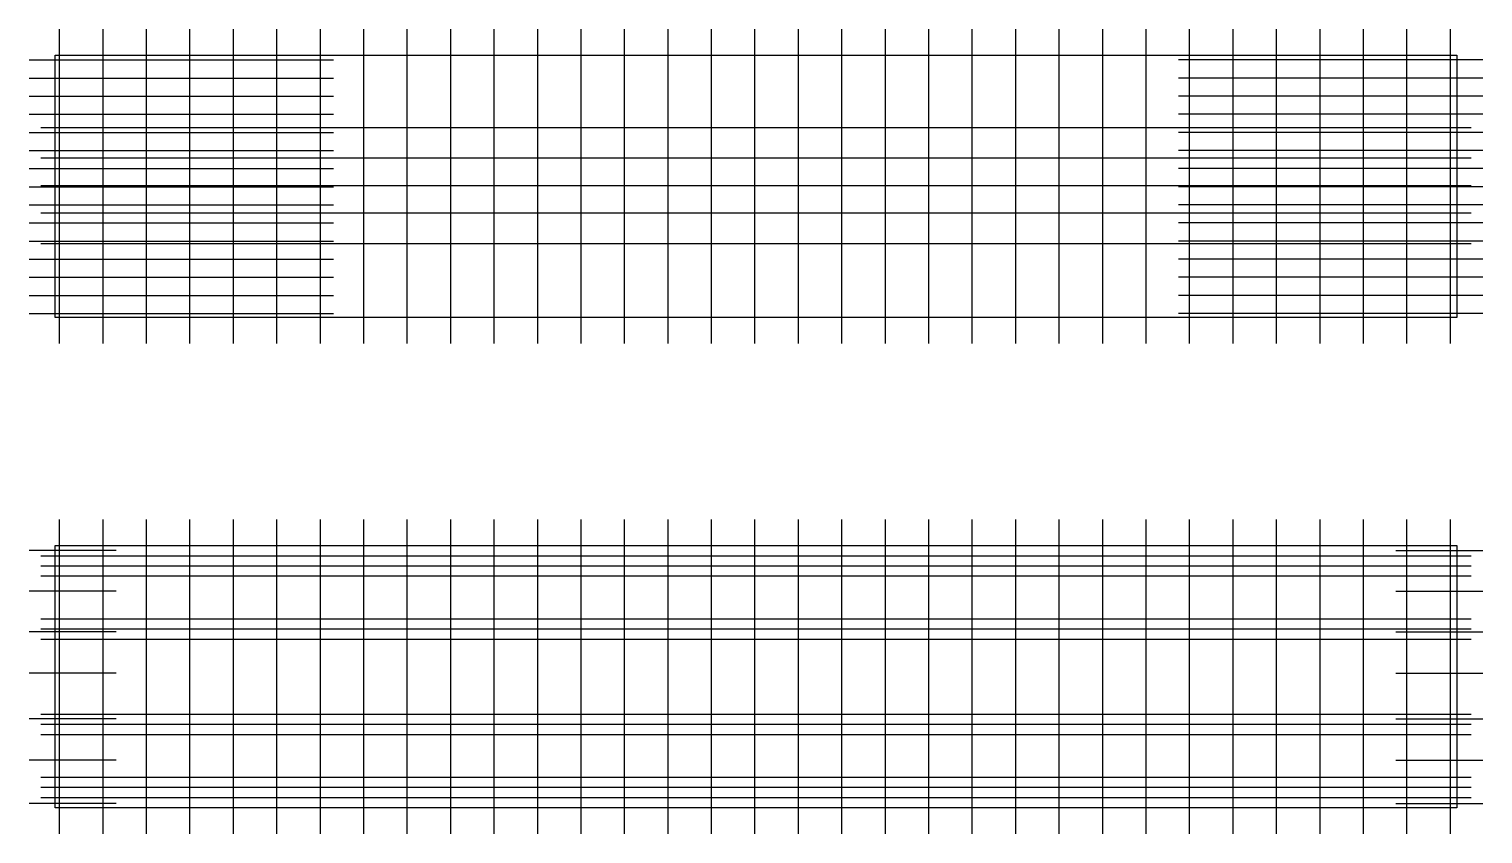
# Model space of a CAD drawing. Extents: x 14227 to 24261, y -3334 to 2220.
import ezdxf

# ---------------------------------------------------------------- set-up
doc = ezdxf.new("R2010")
doc.units = 0
doc.layers.add('OBJ', color=7, linetype='Continuous')

msp = doc.modelspace()

# ---------------------------------------------------------------- linework, layer by layer
for p, q in [((14437, 50), (14437, 2220)), ((14737, 50), (14737, 2220)), ((15037, 50), (15037, 2220)), ((15337, 50), (15337, 2220)), ((15637, 50), (15637, 2220)), ((15937, 50), (15937, 2220)), ((16237, 50), (16237, 2220)), ((16537, 50), (16537, 2220)), ((16837, 50), (16837, 2220)), ((17137, 50), (17137, 2220)), ((17437, 50), (17437, 2220)), ((17737, 50), (17737, 2220)), ((18037, 50), (18037, 2220)), ((18337, 50), (18337, 2220)), ((18637, 50), (18637, 2220)), ((18937, 50), (18937, 2220)), ((19237, 50), (19237, 2220)), ((19537, 50), (19537, 2220)), ((19837, 50), (19837, 2220)), ((20137, 50), (20137, 2220)), ((20437, 50), (20437, 2220)), ((20737, 50), (20737, 2220)), ((21037, 50), (21037, 2220)), ((21337, 50), (21337, 2220)), ((21637, 50), (21637, 2220)), ((21937, 50), (21937, 2220)), ((22237, 50), (22237, 2220)), ((22537, 50), (22537, 2220)), ((22837, 50), (22837, 2220)), ((23137, 50), (23137, 2220)), ((23437, 50), (23437, 2220)), ((23737, 50), (23737, 2220)), ((24037, 50), (24037, 2220)), ((14227, 2007), (16327, 2007)), ((24261, 2007), (22161, 2007)), ((14227, 1882), (16327, 1882)), ((24261, 1882), (22161, 1882)), ((14227, 1757), (16327, 1757)), ((24261, 1757), (22161, 1757)), ((14227, 1632), (16327, 1632)), ((24261, 1632), (22161, 1632)), ((14227, 1507), (16327, 1507)), ((24261, 1507), (22161, 1507)), ((14227, 1382), (16327, 1382)), ((24261, 1382), (22161, 1382)), ((14227, 1257), (16327, 1257)), ((24261, 1257), (22161, 1257)), ((14227, 1132), (16327, 1132)), ((24261, 1132), (22161, 1132)), ((14227, 1007), (16327, 1007)), ((24261, 1007), (22161, 1007)), ((14227, 882), (16327, 882)), ((24261, 882), (22161, 882)), ((14227, 757), (16327, 757)), ((24261, 757), (22161, 757)), ((14227, 632), (16327, 632)), ((24261, 632), (22161, 632)), ((14227, 507), (16327, 507)), ((24261, 507), (22161, 507)), ((14227, 382), (16327, 382)), ((24261, 382), (22161, 382)), ((14227, 257), (16327, 257)), ((24261, 257), (22161, 257)), ((14437, -3334), (14437, -1164)), ((14737, -3334), (14737, -1164)), ((15037, -3334), (15037, -1164)), ((15337, -3334), (15337, -1164)), ((15637, -3334), (15637, -1164)), ((15937, -3334), (15937, -1164)), ((16237, -3334), (16237, -1164)), ((16537, -3334), (16537, -1164)), ((16837, -3334), (16837, -1164)), ((17137, -3334), (17137, -1164)), ((17437, -3334), (17437, -1164)), ((17737, -3334), (17737, -1164)), ((18037, -3334), (18037, -1164)), ((18337, -3334), (18337, -1164)), ((18637, -3334), (18637, -1164)), ((18937, -3334), (18937, -1164)), ((19237, -3334), (19237, -1164)), ((19537, -3334), (19537, -1164)), ((19837, -3334), (19837, -1164)), ((20137, -3334), (20137, -1164)), ((20437, -3334), (20437, -1164)), ((20737, -3334), (20737, -1164)), ((21037, -3334), (21037, -1164)), ((21337, -3334), (21337, -1164)), ((21637, -3334), (21637, -1164)), ((21937, -3334), (21937, -1164)), ((22237, -3334), (22237, -1164)), ((22537, -3334), (22537, -1164)), ((22837, -3334), (22837, -1164)), ((23137, -3334), (23137, -1164)), ((23437, -3334), (23437, -1164)), ((23737, -3334), (23737, -1164)), ((24037, -3334), (24037, -1164)), ((14827, -1379), (14227, -1379)), ((23661, -1379), (24261, -1379)), ((14827, -1659), (14227, -1659)), ((23661, -1659), (24261, -1659)), ((14827, -1939), (14227, -1939)), ((23661, -1939), (24261, -1939)), ((14827, -2224), (14227, -2224)), ((23661, -2224), (24261, -2224)), ((14827, -2539), (14227, -2539)), ((23661, -2539), (24261, -2539)), ((14827, -2824), (14227, -2824)), ((23661, -2824), (24261, -2824)), ((14827, -3124), (14227, -3124)), ((23661, -3124), (24261, -3124))]:
    msp.add_line(p, q)
at = {"color": 1}
for p, q in [((14307, 1541), (24181, 1541)), ((14307, 1331), (24181, 1331)), ((14307, 1141), (24181, 1141)), ((14307, 951), (24181, 951)), ((14307, 741), (24181, 741)), ((14307, -1414), (24181, -1414)), ((14307, -1484), (24181, -1484)), ((14307, -1554), (24181, -1554)), ((14307, -1849), (24181, -1849)), ((14307, -1919), (24181, -1919)), ((14307, -1989), (24181, -1989)), ((24181, -2509), (14307, -2509)), ((24181, -2579), (14307, -2579)), ((24181, -2649), (14307, -2649)), ((24181, -2944), (14307, -2944)), ((24181, -3014), (14307, -3014)), ((24181, -3084), (14307, -3084))]:
    msp.add_line(p, q, dxfattribs=at)
at = {"layer": 'OBJ', "color": 7}
for points in [[(14407, 2040), (24081, 2040), (24081, 230), (14407, 230)], [(14407, -1344), (24081, -1344), (24081, -3154), (14407, -3154)]]:
    msp.add_lwpolyline(points, close=True, dxfattribs=at)

doc.saveas('drawing.dxf')
